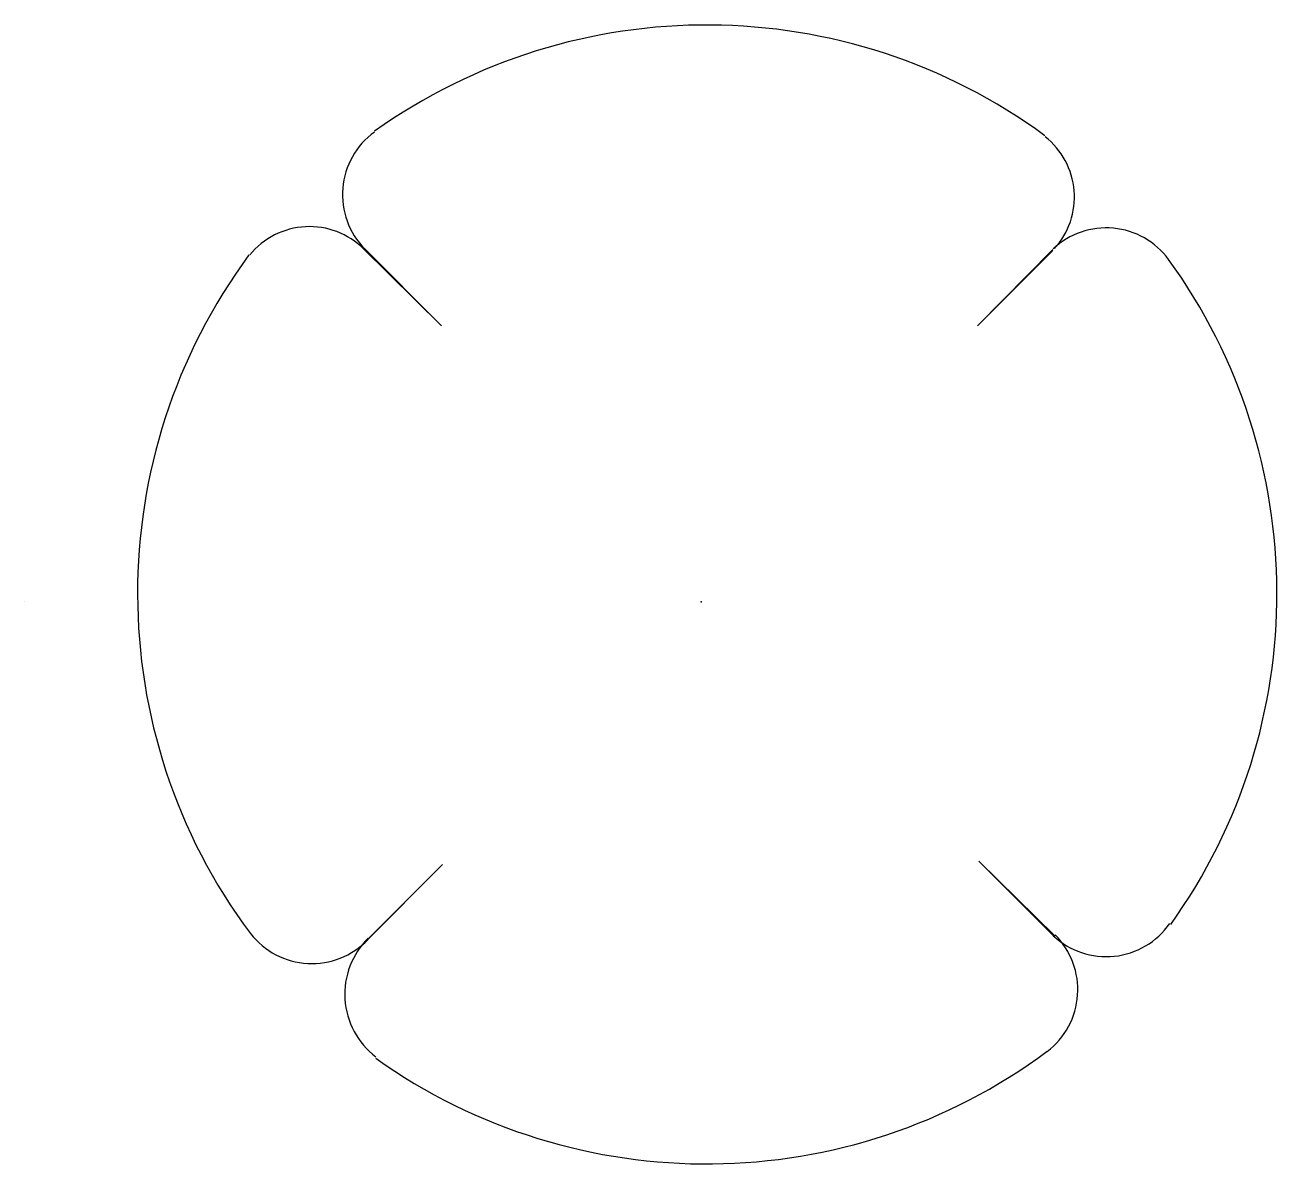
# Model space of a CAD drawing. Extents: x 338288 to 339399, y 71164 to 72174.
import ezdxf

# ---------------------------------------------------------------- set-up
doc = ezdxf.new("R2010")
doc.units = 0
doc.header["$MEASUREMENT"] = 0
doc.layers.get('0').update_dxf_attribs({"linetype": 'CONTINUOUS'})
doc.layers.add('ORIGIN', color=7, linetype='CONTINUOUS')

msp = doc.modelspace()

# ---------------------------------------------------------------- linework, layer by layer
at = {"color": 7, "linetype": 'CONTINUOUS'}
for p, q in [((338657.4, 71906.9), (338587.7, 71975.6)), ((338657.4, 71906.9), (338587.7, 71975.6)), ((338588.7, 71975.6), (338657.4, 71906.9)), ((338588.7, 71975.6), (338657.4, 71906.9)), ((339133.1, 71906.9), (339199.7, 71974.6)), ((339133.1, 71906.9), (339199.7, 71974.6)), ((339199.7, 71973.6), (339133.1, 71906.9)), ((339199.7, 71973.6), (339133.1, 71906.9)), ((338589.7, 71360.5), (338658.4, 71429.2)), ((338589.7, 71360.5), (338658.4, 71429.2)), ((338658.4, 71429.2), (338590.7, 71361.5)), ((338658.4, 71429.2), (338590.7, 71361.5)), ((339134.1, 71432.2), (339200.8, 71365.6)), ((339201.8, 71365.6), (339134.1, 71432.2)), ((339134.1, 71432.2), (339200.8, 71365.6)), ((339201.8, 71365.6), (339134.1, 71432.2))]:
    msp.add_line(p, q, dxfattribs=at)
for centre, radius, start, end in [((338892.7, 71665.6), 508, 53.7853, 125.4607), ((338638.2, 72023.1), 68.7, 126.0395, 224.4068), ((338638.2, 72023.1), 68.7, 126.0395, 224.4068), ((339151.3, 72021.1), 67.7, 317.441, 52.1042), ((338540.2, 71926.1), 68.7, 45.5684, 140.4269), ((339247.2, 71925.1), 68.6, 36.1899, 133.248), ((338892.6, 71669.6), 504.9, 143.5356, 216.6965), ((338894.5, 71669.5), 504.2, 324.3889, 35.9694), ((339247.2, 71416), 68.6, 226.7754, 325.1654), ((338542.3, 71410), 68.7, 217.7331, 316.1726), ((338641.2, 71314.1), 69.7, 134.4167, 232.7841), ((339153.3, 71318.1), 68.7, 307.2054, 44.9703), ((338892.7, 71670.5), 506.9, 234.5891, 306.5783)]:
    msp.add_arc(centre, radius, start, end, dxfattribs=at)
at = {"layer": 'ORIGIN', "color": 170, "linetype": 'CONTINUOUS'}
msp.add_line((338287.8, 71662.1), (338287.8, 71662.1), dxfattribs=at)
msp.add_point((338887.8, 71662.1), dxfattribs=at)
msp.add_point((338887.8, 71662.1), dxfattribs=at)
msp.add_point((338887.8, 71662.1), dxfattribs=at)
msp.add_point((338887.8, 71662.1), dxfattribs=at)

doc.saveas('drawing.dxf')
